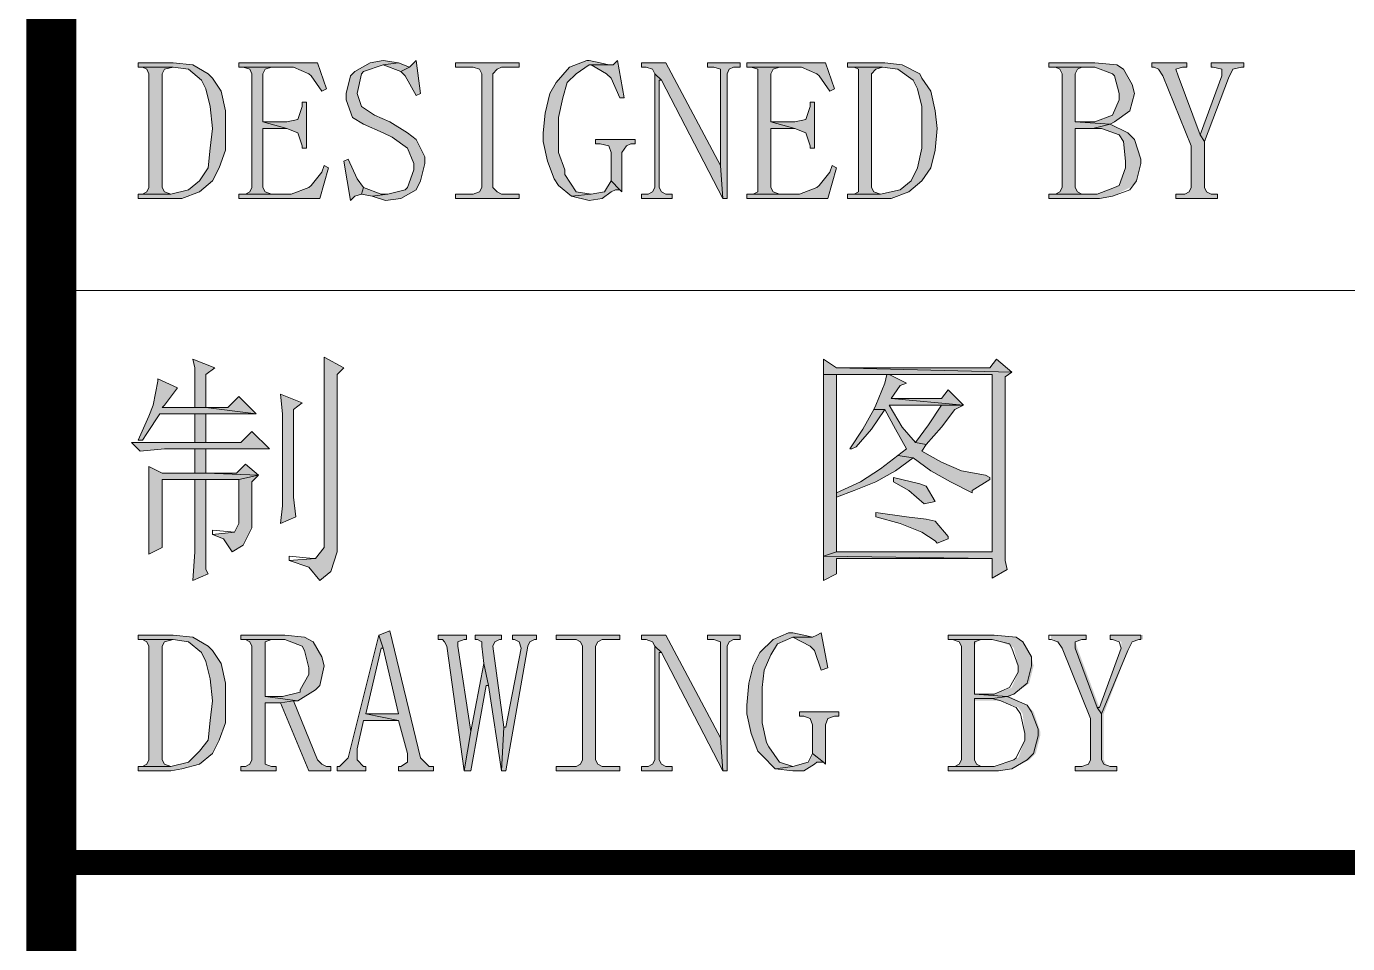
# Model space of a CAD drawing. Header units: millimetres. Extents: x 53009415 to 54059915, y 20499171 to 20796171.
# Drawn here: x 53186740 to 53195980, y 20531104 to 20537518 of the extents above; entities that cross this region are included whole.
import ezdxf

# ---------------------------------------------------------------- set-up
doc = ezdxf.new("R2010")
doc.units = ezdxf.units.MM
doc.header["$LTSCALE"] = 1000
doc.layers.add('PUB_TITLE', color=7, linetype='Continuous', lineweight=20)

# ---------------------------------------------------------------- blocks, each defined once
blk = doc.blocks.new('2015AACI_TQ_A3')
at = {"layer": 'PUB_TITLE'}
h = blk.add_hatch(color=256, dxfattribs=at)
h.dxf.hatch_style = 1
h.paths.add_polyline_path([(-5845.2, 7103.3), (-5842.1, 7109.5), (-5829.9, 7112.5), (-5872.8, 7112.5), (-5866.6, 7109.5), (-5863.6, 7103.3), (-5863.6, 6944.1), (-5866.6, 6937.9), (-5872.8, 6934.9), (-5833, 6934.9), (-5842.1, 6937.9), (-5845.2, 6944.1)], flags=17)
h.paths.add_polyline_path([(-5774.8, 7097.2), (-5780.9, 7103.3), (-5802.3, 7115.6), (-5829.9, 7118.6), (-5878.9, 7118.6), (-5878.9, 7112.5), (-5872.8, 7112.5), (-5829.9, 7112.5), (-5808.5, 7109.5), (-5790.1, 7094.1), (-5784, 7081.9), (-5777.8, 7057.4), (-5774.8, 7026.8), (-5777.8, 6999.2), (-5780.9, 6971.6), (-5793.1, 6953.3), (-5808.5, 6941), (-5833, 6934.9), (-5872.8, 6934.9), (-5878.9, 6934.9), (-5878.9, 6928.8), (-5833, 6928.8), (-5817.6, 6928.8), (-5793.1, 6937.9), (-5774.8, 6953.3), (-5765.6, 6971.6), (-5756.4, 6996.1), (-5756.4, 7026.8), (-5756.4, 7051.3), (-5762.5, 7078.8)])
h.paths.add_polyline_path([(-5704.3, 7103.3), (-5701.3, 7109.5), (-5692.1, 7112.5), (-5731.9, 7112.5), (-5722.7, 7109.5), (-5719.6, 7103.3), (-5719.6, 6944.1), (-5722.7, 6937.9), (-5728.8, 6934.9), (-5692.1, 6934.9), (-5701.3, 6937.9), (-5704.3, 6944.1), (-5704.3, 7026.8), (-5670.6, 7026.8), (-5704.3, 7035.9)])
h.paths.add_polyline_path([(-5627.8, 7118.6), (-5738, 7118.6), (-5738, 7112.5), (-5731.9, 7112.5), (-5661.4, 7112.5), (-5640, 7103.3), (-5636.9, 7100.3), (-5621.6, 7078.8), (-5615.5, 7081.9)])
h.paths.add_polyline_path([(-5643.1, 7063.5), (-5649.2, 7063.5), (-5649.2, 7057.4), (-5655.3, 7039), (-5670.6, 7035.9), (-5704.3, 7035.9), (-5670.6, 7026.8), (-5655.3, 7020.6), (-5649.2, 7002.3), (-5649.2, 6999.2), (-5643.1, 6999.2)])
h.paths.add_polyline_path([(-5612.4, 6971.6), (-5618.6, 6974.7), (-5621.6, 6965.5), (-5636.9, 6947.1), (-5640, 6944.1), (-5664.5, 6934.9), (-5692.1, 6934.9), (-5728.8, 6934.9), (-5738, 6934.9), (-5738, 6928.8), (-5624.7, 6928.8)])
h.paths.add_polyline_path([(-5572.6, 7075.8), (-5566.5, 7103.3), (-5563.4, 7106.4), (-5535.9, 7115.6), (-5514.4, 7118.6), (-5535.9, 7121.7), (-5554.2, 7118.6), (-5575.7, 7106.4), (-5581.8, 7100.3), (-5587.9, 7075.8), (-5587.9, 7066.6), (-5578.7, 7042.1), (-5563.4, 7032.9), (-5535.9, 7020.6), (-5523.6, 7014.5), (-5502.2, 6999.2), (-5493, 6977.8), (-5493, 6968.6), (-5502.2, 6944.1), (-5505.2, 6941), (-5529.7, 6934.9), (-5551.2, 6931.8), (-5532.8, 6925.7), (-5511.4, 6928.8), (-5489.9, 6941), (-5483.8, 6953.3), (-5477.7, 6977.8), (-5477.7, 6986.9), (-5489.9, 7011.4), (-5502.2, 7020.6), (-5526.7, 7035.9), (-5548.1, 7045.1), (-5566.5, 7057.4)])
h.paths.add_polyline_path([(-5489.9, 7121.7), (-5496.1, 7115.6), (-5499.1, 7112.5), (-5511.4, 7106.4), (-5505.2, 7100.3), (-5489.9, 7072.7), (-5483.8, 7075.8)], flags=17)
h.paths.add_polyline_path([(-5514.4, 7118.6), (-5535.9, 7115.6), (-5511.4, 7106.4), (-5499.1, 7112.5)], flags=17)
h.paths.add_polyline_path([(-5572.6, 6956.3), (-5584.9, 6983.9), (-5591, 6980.8), (-5581.8, 6925.7), (-5575.7, 6931.8), (-5566.5, 6934.9), (-5563.4, 6944.1)])
h.paths.add_polyline_path([(-5563.4, 6944.1), (-5566.5, 6934.9), (-5551.2, 6931.8), (-5529.7, 6934.9), (-5538.9, 6934.9)], flags=17)
h.paths.add_polyline_path([(-5382.7, 7103.3), (-5376.6, 7109.5), (-5370.5, 7112.5), (-5346, 7112.5), (-5346, 7118.6), (-5434.8, 7118.6), (-5434.8, 7112.5), (-5410.3, 7112.5), (-5401.1, 7109.5), (-5398, 7103.3), (-5398, 6944.1), (-5401.1, 6937.9), (-5410.3, 6934.9), (-5434.8, 6934.9), (-5434.8, 6928.8), (-5346, 6928.8), (-5346, 6934.9), (-5370.5, 6934.9), (-5376.6, 6937.9), (-5382.7, 6944.1)])
h.paths.add_polyline_path([(-5290.8, 7020.6), (-5290.8, 7042.1), (-5284.7, 7069.6), (-5278.6, 7091.1), (-5266.3, 7103.3), (-5248, 7115.6), (-5220.4, 7115.6), (-5232.7, 7118.6), (-5248, 7121.7), (-5251, 7121.7), (-5275.5, 7112.5), (-5293.9, 7091.1), (-5303.1, 7075.8), (-5309.2, 7048.2), (-5312.3, 7020.6), (-5312.3, 7008.4), (-5306.2, 6980.8), (-5297, 6956.3), (-5290.8, 6947.1), (-5272.5, 6931.8), (-5244.9, 6934.9), (-5266.3, 6937.9), (-5281.7, 6962.4), (-5281.7, 6968.6), (-5290.8, 6993.1)])
h.paths.add_polyline_path([(-5208.2, 7121.7), (-5214.3, 7115.6), (-5220.4, 7115.6), (-5244.9, 7115.6), (-5223.5, 7103.3), (-5217.3, 7097.2), (-5205.1, 7069.6), (-5199, 7069.6)])
h.paths.add_polyline_path([(-5202, 6993.1), (-5195.9, 7002.3), (-5189.8, 7005.3), (-5183.7, 7005.3), (-5183.7, 7011.4), (-5238.8, 7011.4), (-5238.8, 7005.3), (-5232.7, 7005.3), (-5220.4, 7002.3), (-5217.3, 6993.1), (-5217.3, 6953.3), (-5205.1, 6941), (-5202, 6937.9)])
h.paths.add_polyline_path([(-5217.3, 6953.3), (-5226.5, 6937.9), (-5244.9, 6934.9), (-5272.5, 6931.8), (-5248, 6925.7), (-5229.6, 6928.8), (-5217.3, 6937.9), (-5211.2, 6941), (-5205.1, 6941)])
h.paths.add_polyline_path([(-5150, 7094.1), (-5146.9, 7094.1), (-5156.1, 7103.3), (-5156.1, 6944.1), (-5159.2, 6937.9), (-5165.3, 6934.9), (-5174.5, 6934.9), (-5174.5, 6928.8), (-5131.6, 6928.8), (-5131.6, 6934.9), (-5140.8, 6934.9), (-5146.9, 6937.9), (-5150, 6944.1)], flags=17)
h.paths.add_polyline_path([(-5140.8, 7118.6), (-5174.5, 7118.6), (-5174.5, 7112.5), (-5168.3, 7112.5), (-5159.2, 7109.5), (-5156.1, 7103.3), (-5146.9, 7094.1), (-5061.1, 6928.8), (-5064.2, 6974.7)])
h.paths.add_polyline_path([(-5055, 7103.3), (-5052, 7109.5), (-5045.8, 7112.5), (-5036.6, 7112.5), (-5036.6, 7118.6), (-5082.6, 7118.6), (-5082.6, 7112.5), (-5073.4, 7112.5), (-5064.2, 7109.5), (-5064.2, 7103.3), (-5064.2, 6974.7), (-5061.1, 6928.8), (-5055, 6928.8)])
h.paths.add_polyline_path([(-4993.8, 7026.8), (-4960.1, 7026.8), (-4993.8, 7035.9), (-4993.8, 7103.3), (-4990.7, 7109.5), (-4981.5, 7112.5), (-5021.3, 7112.5), (-5012.1, 7109.5), (-5012.1, 7103.3), (-5012.1, 6944.1), (-5012.1, 6937.9), (-5018.3, 6934.9), (-4981.5, 6934.9), (-4990.7, 6937.9), (-4993.8, 6944.1)])
h.paths.add_polyline_path([(-4932.5, 7063.5), (-4938.6, 7063.5), (-4938.6, 7057.4), (-4944.8, 7039), (-4960.1, 7035.9), (-4993.8, 7035.9), (-4960.1, 7026.8), (-4944.8, 7020.6), (-4938.6, 7002.3), (-4938.6, 6999.2), (-4932.5, 6999.2)])
h.paths.add_polyline_path([(-4917.2, 7118.6), (-5027.5, 7118.6), (-5027.5, 7112.5), (-5021.3, 7112.5), (-4950.9, 7112.5), (-4929.4, 7103.3), (-4926.4, 7100.3), (-4911.1, 7078.8), (-4904.9, 7081.9)])
h.paths.add_polyline_path([(-4901.9, 6971.6), (-4908, 6974.7), (-4911.1, 6965.5), (-4926.4, 6947.1), (-4929.4, 6944.1), (-4953.9, 6934.9), (-4981.5, 6934.9), (-5018.3, 6934.9), (-5027.5, 6934.9), (-5027.5, 6928.8), (-4914.1, 6928.8)])
h.paths.add_polyline_path([(-4852.9, 7103.3), (-4846.8, 7109.5), (-4837.6, 7112.5), (-4877.4, 7112.5), (-4871.3, 7109.5), (-4871.3, 7103.3), (-4871.3, 6944.1), (-4871.3, 6937.9), (-4877.4, 6934.9), (-4840.6, 6934.9), (-4849.8, 6937.9), (-4852.9, 6944.1)], flags=17)
h.paths.add_polyline_path([(-4761, 7026.8), (-4764.1, 7051.3), (-4770.2, 7078.8), (-4782.4, 7097.2), (-4785.5, 7103.3), (-4810, 7115.6), (-4834.5, 7118.6), (-4886.6, 7118.6), (-4886.6, 7112.5), (-4877.4, 7112.5), (-4837.6, 7112.5), (-4816.1, 7109.5), (-4794.7, 7094.1), (-4788.6, 7081.9), (-4782.4, 7057.4), (-4782.4, 7026.8), (-4782.4, 6999.2), (-4788.6, 6971.6), (-4797.7, 6953.3), (-4813.1, 6941), (-4840.6, 6934.9), (-4877.4, 6934.9), (-4886.6, 6934.9), (-4886.6, 6928.8), (-4837.6, 6928.8), (-4825.3, 6928.8), (-4800.8, 6937.9), (-4782.4, 6953.3), (-4770.2, 6971.6), (-4764.1, 6996.1)])
h = blk.add_hatch(color=256, dxfattribs=at)
h.dxf.hatch_style = 1
h.paths.add_polyline_path([(-4568, 7026.8), (-4543.5, 7026.8), (-4519, 7032.9), (-4568, 7036), (-4568, 7103.4), (-4565, 7109.5), (-4558.9, 7112.6), (-4595.6, 7112.6), (-4589.5, 7109.5), (-4586.4, 7103.4), (-4586.4, 6944.1), (-4589.5, 6938), (-4595.6, 6934.9), (-4558.9, 6934.9), (-4565, 6938), (-4568, 6944.1)])
h.paths.add_polyline_path([(-4485.3, 7075.8), (-4488.4, 7088.1), (-4500.7, 7109.5), (-4509.8, 7115.6), (-4540.5, 7118.7), (-4604.8, 7118.7), (-4604.8, 7112.6), (-4595.6, 7112.6), (-4543.5, 7112.6), (-4540.5, 7112.6), (-4516, 7103.4), (-4512.9, 7100.3), (-4506.8, 7075.8), (-4506.8, 7066.6), (-4516, 7045.2), (-4540.5, 7036), (-4568, 7036), (-4519, 7032.9), (-4512.9, 7036), (-4491.5, 7051.3)])
h.paths.add_polyline_path([(-4485.3, 7011.5), (-4494.5, 7020.7), (-4519, 7032.9), (-4543.5, 7026.8), (-4531.3, 7026.8), (-4506.8, 7017.6), (-4500.7, 7008.4), (-4497.6, 6980.9), (-4497.6, 6971.7), (-4506.8, 6947.2), (-4512.9, 6944.1), (-4537.4, 6934.9), (-4558.9, 6934.9), (-4595.6, 6934.9), (-4604.8, 6934.9), (-4604.8, 6928.8), (-4534.3, 6928.8), (-4516, 6931.9), (-4491.5, 6944.1), (-4482.3, 6953.3), (-4476.2, 6977.8), (-4476.2, 6983.9)])
h.paths.add_polyline_path([(-4424.1, 7100.3), (-4427.2, 7109.5), (-4418, 7112.6), (-4411.8, 7112.6), (-4411.8, 7118.7), (-4460.8, 7118.7), (-4460.8, 7112.6), (-4457.8, 7112.6), (-4451.7, 7109.5), (-4445.5, 7100.3), (-4405.7, 7002.3), (-4405.7, 6944.1), (-4408.8, 6938), (-4414.9, 6934.9), (-4427.2, 6934.9), (-4427.2, 6928.8), (-4369, 6928.8), (-4369, 6934.9), (-4378.1, 6934.9), (-4384.3, 6938), (-4387.3, 6944.1), (-4387.3, 7008.4), (-4393.5, 7017.6)])
h.paths.add_polyline_path([(-4353.6, 7097.2), (-4347.5, 7109.5), (-4335.3, 7112.6), (-4332.2, 7112.6), (-4332.2, 7118.7), (-4378.1, 7118.7), (-4378.1, 7112.6), (-4375.1, 7112.6), (-4362.8, 7109.5), (-4362.8, 7100.3), (-4393.5, 7017.6), (-4387.3, 7008.4)])
h = blk.add_hatch(color=256, dxfattribs=at)
h.dxf.hatch_style = 1
h.paths.add_polyline_path([(-5784, 6636.5), (-5845.2, 6636.5), (-5842.1, 6639.6), (-5823.8, 6664.1), (-5851.3, 6676.4), (-5851.3, 6673.3), (-5857.5, 6639.6), (-5863.6, 6624.3), (-5878.9, 6590.6), (-5872.8, 6590.6), (-5866.6, 6599.8), (-5848.3, 6627.4), (-5799.3, 6627.4), (-5784, 6627.4), (-5713.5, 6627.4)])
h.paths.add_polyline_path([(-5784, 6682.5), (-5771.7, 6691.7), (-5802.3, 6703.9), (-5799.3, 6691.7), (-5799.3, 6654.9), (-5799.3, 6636.5), (-5784, 6636.5)])
h.paths.add_polyline_path([(-5738, 6651.9), (-5753.3, 6636.5), (-5784, 6636.5), (-5713.5, 6627.4)], flags=17)
h.paths.add_polyline_path([(-5784, 6627.4), (-5799.3, 6627.4), (-5799.3, 6587.5), (-5784, 6587.5)])
h.paths.add_polyline_path([(-5719.6, 6602.9), (-5734.9, 6587.5), (-5784, 6587.5), (-5799.3, 6587.5), (-5888.1, 6587.5), (-5875.8, 6575.3), (-5842.1, 6578.4), (-5799.3, 6578.4), (-5784, 6578.4), (-5695.1, 6578.4)])
h.paths.add_polyline_path([(-5784, 6578.4), (-5799.3, 6578.4), (-5799.3, 6544.7), (-5784, 6544.7)])
h.paths.add_polyline_path([(-5710.4, 6541.6), (-5784, 6544.7), (-5799.3, 6544.7), (-5845.2, 6544.7), (-5863.6, 6553.9), (-5863.6, 6529.4), (-5863.6, 6495.7), (-5863.6, 6465), (-5863.6, 6431.3), (-5845.2, 6440.5), (-5845.2, 6535.5), (-5799.3, 6535.5), (-5784, 6535.5), (-5738, 6535.5)])
h.paths.add_polyline_path([(-5784, 6535.5), (-5799.3, 6535.5), (-5799.3, 6452.8), (-5799.3, 6434.4), (-5802.3, 6394.6), (-5780.9, 6403.8), (-5784, 6409.9), (-5784, 6443.6)])
h.paths.add_polyline_path([(-5728.8, 6556.9), (-5741.1, 6544.7), (-5784, 6544.7), (-5710.4, 6541.6)])
h.paths.add_polyline_path([(-5719.6, 6532.4), (-5710.4, 6541.6), (-5738, 6535.5), (-5738, 6474.2), (-5744.1, 6462), (-5774.8, 6458.9), (-5759.5, 6452.8), (-5747.2, 6434.4), (-5731.9, 6443.6), (-5719.6, 6468.1)], flags=17)
h.paths.add_polyline_path([(-5661.4, 6633.5), (-5649.2, 6642.7), (-5679.8, 6654.9), (-5676.8, 6627.4), (-5676.8, 6596.7), (-5676.8, 6560), (-5676.8, 6532.4), (-5676.8, 6498.7), (-5679.8, 6474.2), (-5658.4, 6483.4), (-5661.4, 6511)])
h.paths.add_polyline_path([(-5600.2, 6682.5), (-5591, 6691.7), (-5618.6, 6707), (-5618.6, 6697.8), (-5618.6, 6664.1), (-5618.6, 6440.5), (-5630.8, 6425.2), (-5667.6, 6422.2), (-5640, 6413), (-5624.7, 6394.6), (-5609.4, 6406.8), (-5600.2, 6434.4)])
h.paths.add_polyline_path([(-4901.9, 6682.5), (-4920.3, 6682.5), (-4920.3, 6651.9), (-4920.3, 6449.7), (-4920.3, 6428.3), (-4901.9, 6434.4), (-4901.9, 6511), (-4901.9, 6517.1)], flags=17)
h.paths.add_polyline_path([(-4901.9, 6691.7), (-4920.3, 6703.9), (-4920.3, 6682.5), (-4684.4, 6682.5), (-4684.4, 6434.4), (-4901.9, 6434.4), (-4920.3, 6428.3), (-4684.4, 6425.2), (-4684.4, 6397.7), (-4663, 6409.9), (-4666, 6422.2), (-4666, 6455.8), (-4666, 6679.4), (-4656.9, 6685.6)])
h.paths.add_polyline_path([(-4678.3, 6703.9), (-4687.5, 6691.7), (-4901.9, 6691.7), (-4656.9, 6685.6)], flags=17)
h.paths.add_polyline_path([(-4901.9, 6425.2), (-4684.4, 6425.2), (-4920.3, 6428.3), (-4920.3, 6394.6), (-4901.9, 6403.8)])
h.paths.add_polyline_path([(-4764.1, 6477.3), (-4776.3, 6480.3), (-4803.9, 6483.4), (-4846.8, 6489.5), (-4846.8, 6483.4), (-4813.1, 6474.2), (-4782.4, 6462), (-4764.1, 6449.7), (-4761, 6446.7), (-4745.7, 6452.8), (-4745.7, 6455.8)], flags=17)
h.paths.add_polyline_path([(-4794.7, 6566.1), (-4816.1, 6569.2), (-4840.6, 6550.8), (-4868.2, 6532.4), (-4901.9, 6517.1), (-4901.9, 6511), (-4877.4, 6520.2), (-4846.8, 6532.4), (-4819.2, 6547.7)], flags=17)
h.paths.add_polyline_path([(-4776.3, 6584.5), (-4791.6, 6587.5), (-4810, 6609), (-4828.4, 6639.6), (-4754.9, 6639.6), (-4724.2, 6639.6), (-4825.3, 6648.8), (-4813.1, 6667.2), (-4803.9, 6670.2), (-4828.4, 6682.5), (-4831.4, 6682.5), (-4834.5, 6670.2), (-4846.8, 6639.6), (-4849.8, 6633.5), (-4834.5, 6633.5), (-4819.2, 6605.9), (-4803.9, 6578.4), (-4816.1, 6569.2), (-4794.7, 6566.1), (-4770.2, 6547.7), (-4742.6, 6532.4), (-4712, 6517.1), (-4712, 6520.2), (-4687.5, 6535.5), (-4687.5, 6538.5), (-4693.6, 6541.6), (-4727.3, 6547.7), (-4754.9, 6560), (-4782.4, 6575.3)], flags=17)
h.paths.add_polyline_path([(-4754.9, 6609), (-4736.5, 6633.5), (-4724.2, 6639.6), (-4754.9, 6639.6), (-4773.2, 6612), (-4791.6, 6587.5), (-4776.3, 6584.5)], flags=16)
h.paths.add_polyline_path([(-4745.7, 6661), (-4754.9, 6648.8), (-4825.3, 6648.8), (-4724.2, 6639.6)], flags=16)
h.paths.add_polyline_path([(-4834.5, 6633.5), (-4849.8, 6633.5), (-4865.1, 6605.9), (-4883.5, 6578.4), (-4880.4, 6578.4), (-4874.3, 6581.4), (-4852.9, 6605.9)], flags=17)
h.paths.add_polyline_path([(-4776.3, 6526.3), (-4785.5, 6529.4), (-4822.2, 6538.5), (-4822.2, 6532.4), (-4800.8, 6520.2), (-4779.4, 6501.8), (-4764.1, 6504.8)], flags=17)
h = blk.add_hatch(color=256, dxfattribs=at)
h.dxf.hatch_style = 1
h.paths.add_polyline_path([(-5845.2, 6302.7), (-5842.1, 6308.8), (-5829.9, 6311.9), (-5872.8, 6311.9), (-5866.6, 6308.8), (-5863.6, 6302.7), (-5863.6, 6143.4), (-5866.6, 6137.3), (-5872.8, 6134.3), (-5833, 6134.3), (-5842.1, 6137.3), (-5845.2, 6143.4)], flags=17)
h.paths.add_polyline_path([(-5762.5, 6278.2), (-5774.8, 6296.6), (-5780.9, 6302.7), (-5802.3, 6315), (-5829.9, 6318), (-5878.9, 6318), (-5878.9, 6311.9), (-5872.8, 6311.9), (-5829.9, 6311.9), (-5808.5, 6308.8), (-5790.1, 6293.5), (-5784, 6281.3), (-5777.8, 6256.8), (-5774.8, 6226.1), (-5777.8, 6198.6), (-5780.9, 6171), (-5793.1, 6155.7), (-5808.5, 6140.4), (-5833, 6134.3), (-5872.8, 6134.3), (-5878.9, 6134.3), (-5878.9, 6128.1), (-5833, 6128.1), (-5817.6, 6131.2), (-5793.1, 6137.3), (-5774.8, 6152.6), (-5765.6, 6171), (-5756.4, 6195.5), (-5756.4, 6229.2), (-5756.4, 6250.6)])
h.paths.add_polyline_path([(-5701.3, 6302.7), (-5701.3, 6308.8), (-5692.1, 6311.9), (-5728.8, 6311.9), (-5722.7, 6308.8), (-5719.6, 6302.7), (-5719.6, 6143.4), (-5722.7, 6137.3), (-5728.8, 6134.3), (-5734.9, 6134.3), (-5734.9, 6128.1), (-5685.9, 6128.1), (-5685.9, 6134.3), (-5692.1, 6134.3), (-5701.3, 6137.3), (-5701.3, 6143.4), (-5701.3, 6223.1), (-5679.8, 6223.1), (-5661.4, 6226.1), (-5655.3, 6226.1), (-5701.3, 6232.3)])
h.paths.add_polyline_path([(-5621.6, 6287.4), (-5633.9, 6308.8), (-5646.1, 6315), (-5673.7, 6318), (-5734.9, 6318), (-5734.9, 6311.9), (-5728.8, 6311.9), (-5679.8, 6311.9), (-5673.7, 6311.9), (-5649.2, 6302.7), (-5646.1, 6296.6), (-5640, 6272.1), (-5640, 6262.9), (-5652.3, 6241.5), (-5652.3, 6238.4), (-5676.8, 6232.3), (-5701.3, 6232.3), (-5655.3, 6226.1), (-5630.8, 6241.5), (-5624.7, 6247.6), (-5618.6, 6275.1)])
h.paths.add_polyline_path([(-5661.4, 6226.1), (-5679.8, 6223.1), (-5640, 6128.1), (-5609.4, 6128.1), (-5609.4, 6134.3), (-5615.5, 6134.3), (-5621.6, 6137.3), (-5627.8, 6143.4)])
h.paths.add_polyline_path([(-5538.9, 6299.6), (-5535.9, 6299.6), (-5542, 6318), (-5584.9, 6146.5), (-5591, 6140.4), (-5597.1, 6134.3), (-5600.2, 6134.3), (-5600.2, 6128.1), (-5560.4, 6128.1), (-5560.4, 6134.3), (-5563.4, 6134.3), (-5572.6, 6143.4), (-5572.6, 6158.8), (-5563.4, 6198.6), (-5514.4, 6198.6), (-5560.4, 6207.8)])
h.paths.add_polyline_path([(-5526.7, 6324.1), (-5542, 6318), (-5535.9, 6299.6), (-5514.4, 6207.8), (-5560.4, 6207.8), (-5514.4, 6198.6), (-5502.2, 6152.6), (-5502.2, 6140.4), (-5511.4, 6134.3), (-5514.4, 6134.3), (-5514.4, 6128.1), (-5465.4, 6128.1), (-5465.4, 6134.3), (-5471.6, 6134.3), (-5477.7, 6140.4), (-5483.8, 6146.5)])
h.paths.add_polyline_path([(-5431.7, 6302.7), (-5431.7, 6308.8), (-5422.5, 6311.9), (-5419.5, 6311.9), (-5419.5, 6318), (-5459.3, 6318), (-5459.3, 6311.9), (-5453.2, 6311.9), (-5450.1, 6308.8), (-5447, 6302.7), (-5422.5, 6128.1), (-5413.4, 6183.3)])
h.paths.add_polyline_path([(-5382.7, 6302.7), (-5379.7, 6308.8), (-5373.5, 6311.9), (-5370.5, 6311.9), (-5370.5, 6318), (-5407.2, 6318), (-5407.2, 6311.9), (-5404.2, 6311.9), (-5398, 6308.8), (-5398, 6302.7), (-5395, 6278.2), (-5388.9, 6247.6), (-5370.5, 6128.1), (-5367.4, 6189.4)])
h.paths.add_polyline_path([(-5391.9, 6247.6), (-5388.9, 6247.6), (-5395, 6278.2), (-5413.4, 6183.3), (-5422.5, 6128.1), (-5413.4, 6128.1)])
h.paths.add_polyline_path([(-5333.7, 6302.7), (-5330.7, 6308.8), (-5324.5, 6311.9), (-5321.5, 6311.9), (-5321.5, 6318), (-5355.2, 6318), (-5355.2, 6311.9), (-5352.1, 6311.9), (-5346, 6308.8), (-5342.9, 6299.6), (-5364.4, 6189.4), (-5367.4, 6189.4), (-5370.5, 6128.1), (-5364.4, 6128.1)])
h = blk.add_hatch(color=256, dxfattribs=at)
h.dxf.hatch_style = 1
h.paths.add_polyline_path([(-5238.8, 6302.7), (-5235.7, 6308.8), (-5229.6, 6311.9), (-5205.1, 6311.9), (-5205.1, 6318), (-5293.9, 6318), (-5293.9, 6311.9), (-5266.3, 6311.9), (-5260.2, 6308.8), (-5257.2, 6302.7), (-5257.2, 6143.4), (-5260.2, 6137.3), (-5266.3, 6134.3), (-5293.9, 6134.3), (-5293.9, 6128.1), (-5205.1, 6128.1), (-5205.1, 6134.3), (-5229.6, 6134.3), (-5235.7, 6137.3), (-5238.8, 6143.4)])
h.paths.add_polyline_path([(-5150, 6293.5), (-5146.9, 6293.5), (-5156.1, 6302.7), (-5156.1, 6143.4), (-5159.2, 6137.3), (-5165.3, 6134.3), (-5174.5, 6134.3), (-5174.5, 6128.1), (-5131.6, 6128.1), (-5131.6, 6134.3), (-5140.8, 6134.3), (-5146.9, 6137.3), (-5150, 6143.4)], flags=17)
h.paths.add_polyline_path([(-5140.8, 6318), (-5174.5, 6318), (-5174.5, 6311.9), (-5168.3, 6311.9), (-5159.2, 6308.8), (-5156.1, 6302.7), (-5146.9, 6293.5), (-5061.1, 6128.1), (-5064.2, 6174.1)])
h.paths.add_polyline_path([(-5055, 6302.7), (-5052, 6308.8), (-5045.8, 6311.9), (-5036.6, 6311.9), (-5036.6, 6318), (-5082.6, 6318), (-5082.6, 6311.9), (-5073.4, 6311.9), (-5064.2, 6308.8), (-5064.2, 6302.7), (-5064.2, 6174.1), (-5061.1, 6128.1), (-5055, 6128.1)])
h.paths.add_polyline_path([(-5003, 6269), (-4993.8, 6290.5), (-4984.6, 6305.8), (-4963.1, 6315), (-4935.6, 6315), (-4947.8, 6318), (-4963.1, 6321.1), (-4969.3, 6321.1), (-4990.7, 6311.9), (-5009.1, 6293.5), (-5018.3, 6275.1), (-5024.4, 6250.6), (-5027.5, 6220), (-5027.5, 6207.8), (-5021.3, 6180.2), (-5012.1, 6155.7), (-5006, 6149.6), (-4987.6, 6131.2), (-4963.1, 6134.3), (-4981.5, 6140.4), (-4996.8, 6161.8), (-4999.9, 6167.9), (-5006, 6195.5), (-5006, 6220), (-5006, 6244.5)])
h.paths.add_polyline_path([(-4923.3, 6321.1), (-4929.4, 6318), (-4935.6, 6315), (-4963.1, 6315), (-4938.6, 6302.7), (-4932.5, 6296.6), (-4923.3, 6269), (-4914.1, 6272.1)])
h.paths.add_polyline_path([(-4914.1, 6201.6), (-4904.9, 6204.7), (-4898.8, 6204.7), (-4898.8, 6210.8), (-4953.9, 6210.8), (-4953.9, 6204.7), (-4947.8, 6204.7), (-4938.6, 6201.6), (-4935.6, 6192.4), (-4935.6, 6152.6), (-4920.3, 6140.4), (-4917.2, 6137.3), (-4917.2, 6192.4)])
h.paths.add_polyline_path([(-4929.4, 6140.4), (-4920.3, 6140.4), (-4935.6, 6152.6), (-4941.7, 6140.4), (-4963.1, 6134.3), (-4987.6, 6131.2), (-4963.1, 6128.1), (-4947.8, 6128.1), (-4932.5, 6137.3)])
h = blk.add_hatch(color=256, dxfattribs=at)
h.dxf.hatch_style = 1
h.paths.add_polyline_path([(-4708.9, 6226.2), (-4684.4, 6226.2), (-4659.9, 6232.3), (-4708.9, 6235.4), (-4708.9, 6302.7), (-4705.9, 6308.9), (-4699.7, 6311.9), (-4736.5, 6311.9), (-4730.4, 6308.9), (-4727.3, 6302.7), (-4727.3, 6143.5), (-4730.4, 6137.4), (-4736.5, 6134.3), (-4699.7, 6134.3), (-4705.9, 6137.4), (-4708.9, 6143.5)])
h.paths.add_polyline_path([(-4626.2, 6275.2), (-4629.3, 6287.4), (-4641.5, 6308.9), (-4650.7, 6315), (-4681.4, 6318.1), (-4745.7, 6318.1), (-4745.7, 6311.9), (-4736.5, 6311.9), (-4684.4, 6311.9), (-4681.4, 6311.9), (-4656.9, 6302.7), (-4653.8, 6299.7), (-4647.7, 6275.2), (-4647.7, 6266), (-4656.9, 6244.6), (-4681.4, 6235.4), (-4708.9, 6235.4), (-4659.9, 6232.3), (-4653.8, 6235.4), (-4632.4, 6250.7)])
h.paths.add_polyline_path([(-4626.2, 6210.9), (-4635.4, 6220.1), (-4659.9, 6232.3), (-4684.4, 6226.2), (-4672.2, 6226.2), (-4647.7, 6217), (-4641.5, 6207.8), (-4638.5, 6180.2), (-4638.5, 6171.1), (-4647.7, 6146.5), (-4653.8, 6143.5), (-4678.3, 6134.3), (-4699.7, 6134.3), (-4736.5, 6134.3), (-4745.7, 6134.3), (-4745.7, 6128.2), (-4675.2, 6128.2), (-4656.9, 6131.2), (-4632.4, 6143.5), (-4623.2, 6152.7), (-4617, 6177.2), (-4617, 6183.3)])
h.paths.add_polyline_path([(-4565, 6299.7), (-4568, 6308.9), (-4558.9, 6311.9), (-4552.7, 6311.9), (-4552.7, 6318.1), (-4601.7, 6318.1), (-4601.7, 6311.9), (-4598.7, 6311.9), (-4592.5, 6308.9), (-4586.4, 6299.7), (-4546.6, 6201.7), (-4546.6, 6143.5), (-4549.7, 6137.4), (-4555.8, 6134.3), (-4568, 6134.3), (-4568, 6128.2), (-4509.8, 6128.2), (-4509.8, 6134.3), (-4519, 6134.3), (-4525.2, 6137.4), (-4528.2, 6143.5), (-4528.2, 6207.8), (-4534.3, 6217)])
h.paths.add_polyline_path([(-4494.5, 6296.6), (-4488.4, 6308.9), (-4476.2, 6311.9), (-4473.1, 6311.9), (-4473.1, 6318.1), (-4519, 6318.1), (-4519, 6311.9), (-4516, 6311.9), (-4503.7, 6308.9), (-4503.7, 6299.7), (-4534.3, 6217), (-4528.2, 6207.8)])
for p, q in [((-6000, 6800), (0, 6800)), ((-6000, 6800), (0, 6800)), ((-6000, 6000), (0, 6000))]:
    blk.add_line(p, q, dxfattribs=at)
for points, const_width in [([(-6000, 28700), (-6000, 0)], 70), ([(-6000, 6000), (0, 6000)], 35)]:
    blk.add_lwpolyline(points, dxfattribs=dict(at, const_width=const_width))
blk.add_lwpolyline([(-6000, 0), (0, 0), (0, 28700), (-6000, 28700)], close=True, dxfattribs=at)
at = {"layer": 'PUB_TITLE', "lineweight": 0}
for points in [[(-5829.9, 7118.6), (-5878.9, 7118.6), (-5878.9, 7112.5), (-5872.8, 7112.5), (-5829.9, 7112.5), (-5808.5, 7109.5), (-5790.1, 7094.1), (-5784, 7081.9), (-5777.8, 7057.4), (-5774.8, 7026.8), (-5777.8, 6999.2), (-5780.9, 6971.6), (-5793.1, 6953.3), (-5808.5, 6941), (-5833, 6934.9), (-5872.8, 6934.9), (-5878.9, 6934.9), (-5878.9, 6928.8), (-5833, 6928.8), (-5817.6, 6928.8), (-5793.1, 6937.9), (-5774.8, 6953.3), (-5765.6, 6971.6), (-5756.4, 6996.1), (-5756.4, 7026.8), (-5756.4, 7051.3), (-5762.5, 7078.8), (-5774.8, 7097.2), (-5780.9, 7103.3), (-5802.3, 7115.6)], [(-5627.8, 7118.6), (-5738, 7118.6), (-5738, 7112.5), (-5731.9, 7112.5), (-5661.4, 7112.5), (-5640, 7103.3), (-5636.9, 7100.3), (-5621.6, 7078.8), (-5615.5, 7081.9)], [(-5535.9, 7121.7), (-5554.2, 7118.6), (-5575.7, 7106.4), (-5581.8, 7100.3), (-5587.9, 7075.8), (-5587.9, 7066.6), (-5578.7, 7042.1), (-5563.4, 7032.9), (-5535.9, 7020.6), (-5523.6, 7014.5), (-5502.2, 6999.2), (-5493, 6977.8), (-5493, 6968.6), (-5502.2, 6944.1), (-5505.2, 6941), (-5529.7, 6934.9), (-5551.2, 6931.8), (-5532.8, 6925.7), (-5511.4, 6928.8), (-5489.9, 6941), (-5483.8, 6953.3), (-5477.7, 6977.8), (-5477.7, 6986.9), (-5489.9, 7011.4), (-5502.2, 7020.6), (-5526.7, 7035.9), (-5548.1, 7045.1), (-5566.5, 7057.4), (-5572.6, 7075.8), (-5572.6, 7075.8), (-5566.5, 7103.3), (-5563.4, 7106.4), (-5535.9, 7115.6), (-5514.4, 7118.6)], [(-5514.4, 7118.6), (-5535.9, 7115.6), (-5535.9, 7115.6), (-5511.4, 7106.4), (-5499.1, 7112.5)], [(-5489.9, 7121.7), (-5496.1, 7115.6), (-5499.1, 7112.5), (-5511.4, 7106.4), (-5505.2, 7100.3), (-5489.9, 7072.7), (-5483.8, 7075.8)], [(-5346, 7118.6), (-5434.8, 7118.6), (-5434.8, 7112.5), (-5410.3, 7112.5), (-5401.1, 7109.5), (-5398, 7103.3), (-5398, 6944.1), (-5401.1, 6937.9), (-5410.3, 6934.9), (-5434.8, 6934.9), (-5434.8, 6928.8), (-5346, 6928.8), (-5346, 6934.9), (-5370.5, 6934.9), (-5376.6, 6937.9), (-5382.7, 6944.1), (-5382.7, 7103.3), (-5376.6, 7109.5), (-5370.5, 7112.5), (-5346, 7112.5)], [(-5248, 7121.7), (-5251, 7121.7), (-5275.5, 7112.5), (-5293.9, 7091.1), (-5303.1, 7075.8), (-5309.2, 7048.2), (-5312.3, 7020.6), (-5312.3, 7008.4), (-5306.2, 6980.8), (-5297, 6956.3), (-5290.8, 6947.1), (-5272.5, 6931.8), (-5244.9, 6934.9), (-5266.3, 6937.9), (-5281.7, 6962.4), (-5281.7, 6968.6), (-5290.8, 6993.1), (-5290.8, 7020.6), (-5290.8, 7042.1), (-5284.7, 7069.6), (-5278.6, 7091.1), (-5266.3, 7103.3), (-5248, 7115.6), (-5220.4, 7115.6), (-5232.7, 7118.6)], [(-5208.2, 7121.7), (-5214.3, 7115.6), (-5220.4, 7115.6), (-5248, 7115.6), (-5244.9, 7115.6), (-5223.5, 7103.3), (-5217.3, 7097.2), (-5205.1, 7069.6), (-5199, 7069.6)], [(-5140.8, 7118.6), (-5174.5, 7118.6), (-5174.5, 7112.5), (-5168.3, 7112.5), (-5159.2, 7109.5), (-5156.1, 7103.3), (-5146.9, 7094.1), (-5061.1, 6928.8), (-5064.2, 6974.7)], [(-5036.6, 7118.6), (-5082.6, 7118.6), (-5082.6, 7112.5), (-5073.4, 7112.5), (-5064.2, 7109.5), (-5064.2, 7103.3), (-5064.2, 6974.7), (-5064.2, 6974.7), (-5061.1, 6928.8), (-5055, 6928.8), (-5055, 7103.3), (-5052, 7109.5), (-5045.8, 7112.5), (-5036.6, 7112.5)], [(-4917.2, 7118.6), (-5027.5, 7118.6), (-5027.5, 7112.5), (-5021.3, 7112.5), (-4950.9, 7112.5), (-4929.4, 7103.3), (-4926.4, 7100.3), (-4911.1, 7078.8), (-4904.9, 7081.9)], [(-4834.5, 7118.6), (-4886.6, 7118.6), (-4886.6, 7112.5), (-4877.4, 7112.5), (-4837.6, 7112.5), (-4816.1, 7109.5), (-4794.7, 7094.1), (-4788.6, 7081.9), (-4782.4, 7057.4), (-4782.4, 7026.8), (-4782.4, 6999.2), (-4788.6, 6971.6), (-4797.7, 6953.3), (-4813.1, 6941), (-4840.6, 6934.9), (-4877.4, 6934.9), (-4886.6, 6934.9), (-4886.6, 6928.8), (-4837.6, 6928.8), (-4825.3, 6928.8), (-4800.8, 6937.9), (-4782.4, 6953.3), (-4770.2, 6971.6), (-4764.1, 6996.1), (-4761, 7026.8), (-4764.1, 7051.3), (-4770.2, 7078.8), (-4782.4, 7097.2), (-4785.5, 7103.3), (-4810, 7115.6)], [(-4540.5, 7118.6), (-4604.8, 7118.6), (-4604.8, 7112.5), (-4595.6, 7112.5), (-4543.5, 7112.5), (-4540.5, 7112.5), (-4516, 7103.3), (-4512.9, 7100.3), (-4506.8, 7075.8), (-4506.8, 7066.6), (-4516, 7045.1), (-4540.5, 7035.9), (-4568, 7035.9), (-4519, 7032.9), (-4512.9, 7035.9), (-4491.5, 7051.3), (-4485.3, 7075.8), (-4488.4, 7088), (-4500.7, 7109.5), (-4509.8, 7115.6)], [(-4411.8, 7118.6), (-4460.8, 7118.6), (-4460.8, 7112.5), (-4457.8, 7112.5), (-4451.7, 7109.5), (-4445.5, 7100.3), (-4405.7, 7002.3), (-4405.7, 6944.1), (-4408.8, 6937.9), (-4414.9, 6934.9), (-4427.2, 6934.9), (-4427.2, 6928.8), (-4369, 6928.8), (-4369, 6934.9), (-4378.1, 6934.9), (-4384.3, 6937.9), (-4387.3, 6944.1), (-4387.3, 7008.4), (-4393.5, 7017.6), (-4424.1, 7100.3), (-4427.2, 7109.5), (-4418, 7112.5), (-4411.8, 7112.5)], [(-4332.2, 7118.6), (-4378.1, 7118.6), (-4378.1, 7112.5), (-4375.1, 7112.5), (-4362.8, 7109.5), (-4362.8, 7100.3), (-4393.5, 7017.6), (-4393.5, 7017.6), (-4387.3, 7008.4), (-4353.6, 7097.2), (-4347.5, 7109.5), (-4335.3, 7112.5), (-4332.2, 7112.5)], [(-5872.8, 7112.5), (-5866.6, 7109.5), (-5863.6, 7103.3), (-5863.6, 6944.1), (-5866.6, 6937.9), (-5872.8, 6934.9), (-5833, 6934.9), (-5842.1, 6937.9), (-5845.2, 6944.1), (-5845.2, 7103.3), (-5842.1, 7109.5), (-5829.9, 7112.5)], [(-5731.9, 7112.5), (-5722.7, 7109.5), (-5719.6, 7103.3), (-5719.6, 6944.1), (-5722.7, 6937.9), (-5728.8, 6934.9), (-5692.1, 6934.9), (-5701.3, 6937.9), (-5704.3, 6944.1), (-5704.3, 7026.8), (-5670.6, 7026.8), (-5704.3, 7035.9), (-5704.3, 7103.3), (-5701.3, 7109.5), (-5692.1, 7112.5), (-5661.4, 7112.5)], [(-5156.1, 7103.3), (-5156.1, 6944.1), (-5159.2, 6937.9), (-5165.3, 6934.9), (-5174.5, 6934.9), (-5174.5, 6928.8), (-5131.6, 6928.8), (-5131.6, 6934.9), (-5140.8, 6934.9), (-5146.9, 6937.9), (-5150, 6944.1), (-5150, 7094.1), (-5146.9, 7094.1)], [(-5021.3, 7112.5), (-5012.1, 7109.5), (-5012.1, 7103.3), (-5012.1, 6944.1), (-5012.1, 6937.9), (-5018.3, 6934.9), (-4981.5, 6934.9), (-4990.7, 6937.9), (-4993.8, 6944.1), (-4993.8, 7026.8), (-4960.1, 7026.8), (-4993.8, 7035.9), (-4993.8, 7103.3), (-4990.7, 7109.5), (-4981.5, 7112.5), (-4950.9, 7112.5)], [(-4877.4, 7112.5), (-4871.3, 7109.5), (-4871.3, 7103.3), (-4871.3, 6944.1), (-4871.3, 6937.9), (-4877.4, 6934.9), (-4840.6, 6934.9), (-4849.8, 6937.9), (-4852.9, 6944.1), (-4852.9, 7103.3), (-4846.8, 7109.5), (-4837.6, 7112.5)], [(-4595.6, 7112.5), (-4589.5, 7109.5), (-4586.4, 7103.3), (-4586.4, 6944.1), (-4589.5, 6937.9), (-4595.6, 6934.9), (-4558.9, 6934.9), (-4565, 6937.9), (-4568, 6944.1), (-4568, 7026.8), (-4543.5, 7026.8), (-4519, 7032.9), (-4568, 7035.9), (-4568, 7103.3), (-4565, 7109.5), (-4558.9, 7112.5), (-4543.5, 7112.5)], [(-5643.1, 7063.5), (-5649.2, 7063.5), (-5649.2, 7057.4), (-5655.3, 7039), (-5670.6, 7035.9), (-5704.3, 7035.9), (-5670.6, 7026.8), (-5655.3, 7020.6), (-5649.2, 7002.3), (-5649.2, 6999.2), (-5643.1, 6999.2)], [(-4932.5, 7063.5), (-4938.6, 7063.5), (-4938.6, 7057.4), (-4944.8, 7039), (-4960.1, 7035.9), (-4993.8, 7035.9), (-4960.1, 7026.8), (-4944.8, 7020.6), (-4938.6, 7002.3), (-4938.6, 6999.2), (-4932.5, 6999.2)], [(-4519, 7032.9), (-4543.5, 7026.8), (-4531.3, 7026.8), (-4506.8, 7017.6), (-4500.7, 7008.4), (-4497.6, 6980.8), (-4497.6, 6971.6), (-4506.8, 6947.1), (-4512.9, 6944.1), (-4537.4, 6934.9), (-4558.9, 6934.9), (-4595.6, 6934.9), (-4604.8, 6934.9), (-4604.8, 6928.8), (-4534.3, 6928.8), (-4516, 6931.8), (-4491.5, 6941), (-4482.3, 6953.3), (-4476.2, 6977.8), (-4476.2, 6983.9), (-4485.3, 7011.4), (-4494.5, 7020.6)], [(-5183.7, 7011.4), (-5238.8, 7011.4), (-5238.8, 7005.3), (-5232.7, 7005.3), (-5220.4, 7002.3), (-5217.3, 6993.1), (-5217.3, 6953.3), (-5205.1, 6941), (-5202, 6937.9), (-5202, 6993.1), (-5195.9, 7002.3), (-5189.8, 7005.3), (-5183.7, 7005.3)], [(-5618.6, 6974.7), (-5621.6, 6965.5), (-5636.9, 6947.1), (-5640, 6944.1), (-5664.5, 6934.9), (-5692.1, 6934.9), (-5728.8, 6934.9), (-5738, 6934.9), (-5738, 6928.8), (-5624.7, 6928.8), (-5612.4, 6971.6)], [(-5584.9, 6983.9), (-5591, 6980.8), (-5581.8, 6925.7), (-5575.7, 6931.8), (-5566.5, 6934.9), (-5563.4, 6944.1), (-5572.6, 6956.3)], [(-4908, 6974.7), (-4911.1, 6965.5), (-4926.4, 6947.1), (-4929.4, 6944.1), (-4953.9, 6934.9), (-4981.5, 6934.9), (-5018.3, 6934.9), (-5027.5, 6934.9), (-5027.5, 6928.8), (-4914.1, 6928.8), (-4901.9, 6971.6)], [(-5217.3, 6953.3), (-5226.5, 6937.9), (-5244.9, 6934.9), (-5272.5, 6931.8), (-5248, 6925.7), (-5229.6, 6928.8), (-5217.3, 6937.9), (-5211.2, 6941), (-5205.1, 6941)], [(-5563.4, 6944.1), (-5566.5, 6934.9), (-5551.2, 6931.8), (-5529.7, 6934.9), (-5538.9, 6934.9)], [(-5802.3, 6703.9), (-5799.3, 6691.7), (-5799.3, 6654.9), (-5799.3, 6636.5), (-5845.2, 6636.5), (-5784, 6636.5), (-5784, 6682.5), (-5771.7, 6691.7)], [(-5618.6, 6707), (-5618.6, 6697.8), (-5618.6, 6664.1), (-5618.6, 6440.5), (-5630.8, 6425.2), (-5667.6, 6422.2), (-5640, 6413), (-5624.7, 6394.6), (-5609.4, 6406.8), (-5600.2, 6434.4), (-5600.2, 6682.5), (-5591, 6691.7)], [(-4920.3, 6703.9), (-4920.3, 6682.5), (-4684.4, 6682.5), (-4684.4, 6434.4), (-4901.9, 6434.4), (-4920.3, 6428.3), (-4684.4, 6425.2), (-4684.4, 6397.7), (-4663, 6409.9), (-4666, 6422.2), (-4666, 6455.8), (-4666, 6679.4), (-4656.9, 6685.6), (-4901.9, 6691.7)], [(-4678.3, 6703.9), (-4687.5, 6691.7), (-4901.9, 6691.7), (-4656.9, 6685.6)], [(-5851.3, 6676.4), (-5851.3, 6673.3), (-5857.5, 6639.6), (-5863.6, 6624.3), (-5878.9, 6590.6), (-5872.8, 6590.6), (-5866.6, 6599.8), (-5848.3, 6627.4), (-5799.3, 6627.4), (-5784, 6627.4), (-5713.5, 6627.4), (-5784, 6636.5), (-5845.2, 6636.5), (-5842.1, 6639.6), (-5823.8, 6664.1)], [(-4920.3, 6682.5), (-4920.3, 6651.9), (-4920.3, 6449.7), (-4920.3, 6428.3), (-4901.9, 6434.4), (-4901.9, 6511), (-4901.9, 6517.1), (-4901.9, 6682.5), (-4831.4, 6682.5), (-4828.4, 6682.5), (-4684.4, 6682.5)], [(-4828.4, 6682.5), (-4831.4, 6682.5), (-4834.5, 6670.2), (-4846.8, 6639.6), (-4849.8, 6633.5), (-4834.5, 6633.5), (-4819.2, 6605.9), (-4803.9, 6578.4), (-4816.1, 6569.2), (-4794.7, 6566.1), (-4770.2, 6547.7), (-4742.6, 6532.4), (-4712, 6517.1), (-4712, 6520.2), (-4687.5, 6535.5), (-4687.5, 6538.5), (-4693.6, 6541.6), (-4727.3, 6547.7), (-4754.9, 6560), (-4782.4, 6575.3), (-4776.3, 6584.5), (-4791.6, 6587.5), (-4810, 6609), (-4828.4, 6639.6), (-4754.9, 6639.6), (-4724.2, 6639.6), (-4825.3, 6648.8), (-4813.1, 6667.2), (-4803.9, 6670.2)], [(-5679.8, 6654.9), (-5676.8, 6627.4), (-5676.8, 6596.7), (-5676.8, 6560), (-5676.8, 6532.4), (-5676.8, 6498.7), (-5679.8, 6474.2), (-5658.4, 6483.4), (-5661.4, 6511), (-5661.4, 6633.5), (-5649.2, 6642.7)], [(-4745.7, 6661), (-4754.9, 6648.8), (-4825.3, 6648.8), (-4724.2, 6639.6)], [(-5738, 6651.9), (-5753.3, 6636.5), (-5784, 6636.5), (-5713.5, 6627.4)], [(-4724.2, 6639.6), (-4754.9, 6639.6), (-4773.2, 6612), (-4791.6, 6587.5), (-4776.3, 6584.5), (-4754.9, 6609), (-4736.5, 6633.5)], [(-5784, 6627.4), (-5799.3, 6627.4), (-5799.3, 6587.5), (-5784, 6587.5)], [(-4849.8, 6633.5), (-4865.1, 6605.9), (-4883.5, 6578.4), (-4880.4, 6578.4), (-4874.3, 6581.4), (-4852.9, 6605.9), (-4834.5, 6633.5)], [(-5719.6, 6602.9), (-5734.9, 6587.5), (-5784, 6587.5), (-5799.3, 6587.5), (-5888.1, 6587.5), (-5875.8, 6575.3), (-5875.8, 6575.3), (-5842.1, 6578.4), (-5799.3, 6578.4), (-5784, 6578.4), (-5695.1, 6578.4)], [(-5784, 6578.4), (-5799.3, 6578.4), (-5799.3, 6544.7), (-5845.2, 6544.7), (-5784, 6544.7)], [(-4816.1, 6569.2), (-4840.6, 6550.8), (-4868.2, 6532.4), (-4901.9, 6517.1), (-4901.9, 6511), (-4877.4, 6520.2), (-4846.8, 6532.4), (-4819.2, 6547.7), (-4794.7, 6566.1)], [(-5863.6, 6553.9), (-5863.6, 6529.4), (-5863.6, 6495.7), (-5863.6, 6495.7), (-5863.6, 6465), (-5863.6, 6431.3), (-5845.2, 6440.5), (-5845.2, 6535.5), (-5799.3, 6535.5), (-5784, 6535.5), (-5738, 6535.5), (-5710.4, 6541.6), (-5784, 6544.7), (-5845.2, 6544.7)], [(-5728.8, 6556.9), (-5741.1, 6544.7), (-5784, 6544.7), (-5710.4, 6541.6)], [(-5710.4, 6541.6), (-5738, 6535.5), (-5738, 6474.2), (-5744.1, 6462), (-5774.8, 6458.9), (-5759.5, 6452.8), (-5747.2, 6434.4), (-5731.9, 6443.6), (-5719.6, 6468.1), (-5719.6, 6532.4)], [(-5784, 6535.5), (-5799.3, 6535.5), (-5799.3, 6452.8), (-5799.3, 6434.4), (-5802.3, 6394.6), (-5780.9, 6403.8), (-5784, 6409.9), (-5784, 6443.6)], [(-4822.2, 6538.5), (-4822.2, 6532.4), (-4800.8, 6520.2), (-4779.4, 6501.8), (-4764.1, 6504.8), (-4776.3, 6526.3), (-4785.5, 6529.4)], [(-4846.8, 6489.5), (-4846.8, 6483.4), (-4813.1, 6474.2), (-4782.4, 6462), (-4764.1, 6449.7), (-4761, 6446.7), (-4745.7, 6452.8), (-4745.7, 6455.8), (-4764.1, 6477.3), (-4776.3, 6480.3), (-4803.9, 6483.4)], [(-5774.8, 6465), (-5774.8, 6458.9), (-5744.1, 6462)], [(-5667.6, 6428.3), (-5667.6, 6422.2), (-5630.8, 6425.2), (-5633.9, 6425.2)], [(-4920.3, 6428.3), (-4920.3, 6394.6), (-4901.9, 6403.8), (-4901.9, 6425.2), (-4684.4, 6425.2)], [(-5526.7, 6324.1), (-5542, 6318), (-5535.9, 6299.6), (-5514.4, 6207.8), (-5560.4, 6207.8), (-5514.4, 6198.6), (-5502.2, 6152.6), (-5502.2, 6140.4), (-5511.4, 6134.3), (-5514.4, 6134.3), (-5514.4, 6128.1), (-5465.4, 6128.1), (-5465.4, 6134.3), (-5471.6, 6134.3), (-5477.7, 6140.4), (-5483.8, 6146.5)], [(-4963.1, 6321.1), (-4969.3, 6321.1), (-4990.7, 6311.9), (-5009.1, 6293.5), (-5018.3, 6275.1), (-5024.4, 6250.6), (-5027.5, 6220), (-5027.5, 6207.8), (-5021.3, 6180.2), (-5012.1, 6155.7), (-5006, 6149.6), (-4987.6, 6131.2), (-4963.1, 6134.3), (-4981.5, 6140.4), (-4996.8, 6161.8), (-4999.9, 6167.9), (-5006, 6195.5), (-5006, 6220), (-5006, 6244.5), (-5003, 6269), (-4993.8, 6290.5), (-4984.6, 6305.8), (-4963.1, 6315), (-4935.6, 6315), (-4947.8, 6318)], [(-4923.3, 6321.1), (-4929.4, 6318), (-4935.6, 6315), (-4963.1, 6315), (-4963.1, 6315), (-4938.6, 6302.7), (-4932.5, 6296.6), (-4923.3, 6269), (-4914.1, 6272.1)], [(-5829.9, 6318), (-5878.9, 6318), (-5878.9, 6311.9), (-5872.8, 6311.9), (-5829.9, 6311.9), (-5808.5, 6308.8), (-5790.1, 6293.5), (-5784, 6281.3), (-5777.8, 6256.8), (-5774.8, 6226.1), (-5777.8, 6198.6), (-5780.9, 6171), (-5793.1, 6155.7), (-5808.5, 6140.4), (-5833, 6134.3), (-5872.8, 6134.3), (-5878.9, 6134.3), (-5878.9, 6128.1), (-5833, 6128.1), (-5817.6, 6131.2), (-5793.1, 6137.3), (-5774.8, 6152.6), (-5765.6, 6171), (-5756.4, 6195.5), (-5756.4, 6229.2), (-5756.4, 6250.6), (-5762.5, 6278.2), (-5774.8, 6296.6), (-5780.9, 6302.7), (-5802.3, 6315)], [(-5872.8, 6311.9), (-5866.6, 6308.8), (-5863.6, 6302.7), (-5863.6, 6143.4), (-5866.6, 6137.3), (-5872.8, 6134.3), (-5833, 6134.3), (-5842.1, 6137.3), (-5845.2, 6143.4), (-5845.2, 6302.7), (-5842.1, 6308.8), (-5829.9, 6311.9)], [(-5673.7, 6318), (-5734.9, 6318), (-5734.9, 6311.9), (-5728.8, 6311.9), (-5679.8, 6311.9), (-5673.7, 6311.9), (-5649.2, 6302.7), (-5646.1, 6296.6), (-5640, 6272.1), (-5640, 6262.9), (-5652.3, 6241.5), (-5652.3, 6238.4), (-5676.8, 6232.3), (-5701.3, 6232.3), (-5655.3, 6226.1), (-5630.8, 6241.5), (-5624.7, 6247.6), (-5618.6, 6275.1), (-5621.6, 6287.4), (-5633.9, 6308.8), (-5646.1, 6315)], [(-5728.8, 6311.9), (-5722.7, 6308.8), (-5719.6, 6302.7), (-5719.6, 6143.4), (-5722.7, 6137.3), (-5728.8, 6134.3), (-5734.9, 6134.3), (-5734.9, 6128.1), (-5685.9, 6128.1), (-5685.9, 6134.3), (-5692.1, 6134.3), (-5701.3, 6137.3), (-5701.3, 6143.4), (-5701.3, 6223.1), (-5679.8, 6223.1), (-5661.4, 6226.1), (-5655.3, 6226.1), (-5701.3, 6232.3), (-5701.3, 6302.7), (-5701.3, 6308.8), (-5692.1, 6311.9), (-5679.8, 6311.9)], [(-5542, 6318), (-5584.9, 6146.5), (-5591, 6140.4), (-5597.1, 6134.3), (-5600.2, 6134.3), (-5600.2, 6128.1), (-5560.4, 6128.1), (-5560.4, 6134.3), (-5563.4, 6134.3), (-5572.6, 6143.4), (-5572.6, 6158.8), (-5563.4, 6198.6), (-5514.4, 6198.6), (-5560.4, 6207.8), (-5538.9, 6299.6), (-5535.9, 6299.6)], [(-5419.5, 6318), (-5459.3, 6318), (-5459.3, 6311.9), (-5453.2, 6311.9), (-5450.1, 6308.8), (-5447, 6302.7), (-5422.5, 6128.1), (-5413.4, 6183.3), (-5431.7, 6302.7), (-5431.7, 6308.8), (-5422.5, 6311.9), (-5419.5, 6311.9)], [(-5370.5, 6318), (-5407.2, 6318), (-5407.2, 6311.9), (-5404.2, 6311.9), (-5398, 6308.8), (-5398, 6302.7), (-5395, 6278.2), (-5388.9, 6247.6), (-5370.5, 6128.1), (-5367.4, 6189.4), (-5382.7, 6302.7), (-5379.7, 6308.8), (-5373.5, 6311.9), (-5370.5, 6311.9)], [(-5321.5, 6318), (-5355.2, 6318), (-5355.2, 6311.9), (-5352.1, 6311.9), (-5346, 6308.8), (-5342.9, 6299.6), (-5364.4, 6189.4), (-5367.4, 6189.4), (-5370.5, 6128.1), (-5364.4, 6128.1), (-5333.7, 6302.7), (-5330.7, 6308.8), (-5324.5, 6311.9), (-5321.5, 6311.9)], [(-5205.1, 6318), (-5293.9, 6318), (-5293.9, 6311.9), (-5266.3, 6311.9), (-5260.2, 6308.8), (-5257.2, 6302.7), (-5257.2, 6143.4), (-5260.2, 6137.3), (-5266.3, 6134.3), (-5293.9, 6134.3), (-5293.9, 6128.1), (-5205.1, 6128.1), (-5205.1, 6134.3), (-5229.6, 6134.3), (-5235.7, 6137.3), (-5238.8, 6143.4), (-5238.8, 6302.7), (-5235.7, 6308.8), (-5229.6, 6311.9), (-5205.1, 6311.9)], [(-5140.8, 6318), (-5174.5, 6318), (-5174.5, 6311.9), (-5168.3, 6311.9), (-5159.2, 6308.8), (-5156.1, 6302.7), (-5146.9, 6293.5), (-5061.1, 6128.1), (-5064.2, 6174.1)], [(-5156.1, 6302.7), (-5156.1, 6143.4), (-5159.2, 6137.3), (-5165.3, 6134.3), (-5174.5, 6134.3), (-5174.5, 6128.1), (-5131.6, 6128.1), (-5131.6, 6134.3), (-5140.8, 6134.3), (-5146.9, 6137.3), (-5150, 6143.4), (-5150, 6293.5), (-5146.9, 6293.5)], [(-5036.6, 6318), (-5082.6, 6318), (-5082.6, 6311.9), (-5073.4, 6311.9), (-5064.2, 6308.8), (-5064.2, 6302.7), (-5064.2, 6174.1), (-5064.2, 6174.1), (-5061.1, 6128.1), (-5055, 6128.1), (-5055, 6302.7), (-5052, 6308.8), (-5045.8, 6311.9), (-5036.6, 6311.9)], [(-4681.4, 6318), (-4745.7, 6318), (-4745.7, 6311.9), (-4739.6, 6311.9), (-4687.5, 6311.9), (-4684.4, 6311.9), (-4659.9, 6305.8), (-4656.9, 6299.6), (-4647.7, 6275.1), (-4647.7, 6266), (-4659.9, 6244.5), (-4681.4, 6235.3), (-4708.9, 6235.3), (-4663, 6232.3), (-4653.8, 6235.3), (-4635.4, 6250.6), (-4629.3, 6275.1), (-4629.3, 6287.4), (-4641.5, 6308.8), (-4650.7, 6315)], [(-4739.6, 6311.9), (-4730.4, 6308.8), (-4727.3, 6302.7), (-4727.3, 6143.4), (-4730.4, 6137.3), (-4736.5, 6134.3), (-4699.7, 6134.3), (-4705.9, 6137.3), (-4708.9, 6143.4), (-4708.9, 6229.2), (-4684.4, 6229.2), (-4663, 6232.3), (-4708.9, 6235.3), (-4708.9, 6302.7), (-4708.9, 6308.8), (-4699.7, 6311.9), (-4687.5, 6311.9)], [(-4552.7, 6318), (-4604.8, 6318), (-4604.8, 6311.9), (-4601.7, 6311.9), (-4592.5, 6308.8), (-4586.4, 6299.6), (-4546.6, 6201.6), (-4546.6, 6143.4), (-4549.7, 6137.3), (-4558.9, 6134.3), (-4568, 6134.3), (-4568, 6128.1), (-4509.8, 6128.1), (-4509.8, 6134.3), (-4519, 6134.3), (-4528.2, 6137.3), (-4531.3, 6143.4), (-4531.3, 6207.8), (-4537.4, 6216.9), (-4568, 6299.6), (-4568, 6308.8), (-4558.9, 6311.9), (-4552.7, 6311.9)], [(-4476.2, 6318), (-4519, 6318), (-4519, 6311.9), (-4516, 6311.9), (-4506.8, 6308.8), (-4503.7, 6299.6), (-4534.3, 6216.9), (-4537.4, 6216.9), (-4531.3, 6207.8), (-4494.5, 6296.6), (-4488.4, 6308.8), (-4479.2, 6311.9), (-4476.2, 6311.9)], [(-5395, 6278.2), (-5413.4, 6183.3), (-5413.4, 6183.3), (-5422.5, 6128.1), (-5413.4, 6128.1), (-5391.9, 6247.6), (-5388.9, 6247.6)], [(-4663, 6232.3), (-4684.4, 6229.2), (-4672.2, 6226.1), (-4650.7, 6216.9), (-4644.6, 6207.8), (-4638.5, 6180.2), (-4638.5, 6171), (-4650.7, 6146.5), (-4653.8, 6143.4), (-4681.4, 6134.3), (-4699.7, 6134.3), (-4736.5, 6134.3), (-4745.7, 6134.3), (-4745.7, 6128.1), (-4675.2, 6128.1), (-4656.9, 6131.2), (-4635.4, 6143.4), (-4626.2, 6152.6), (-4620.1, 6177.1), (-4620.1, 6186.3), (-4629.3, 6210.8), (-4635.4, 6220)], [(-5661.4, 6226.1), (-5679.8, 6223.1), (-5640, 6128.1), (-5609.4, 6128.1), (-5609.4, 6134.3), (-5615.5, 6134.3), (-5621.6, 6137.3), (-5627.8, 6143.4)], [(-4898.8, 6210.8), (-4953.9, 6210.8), (-4953.9, 6204.7), (-4947.8, 6204.7), (-4938.6, 6201.6), (-4935.6, 6192.4), (-4935.6, 6152.6), (-4920.3, 6140.4), (-4917.2, 6137.3), (-4917.2, 6192.4), (-4914.1, 6201.6), (-4904.9, 6204.7), (-4898.8, 6204.7)], [(-4935.6, 6152.6), (-4941.7, 6140.4), (-4963.1, 6134.3), (-4987.6, 6131.2), (-4963.1, 6128.1), (-4947.8, 6128.1), (-4932.5, 6137.3), (-4929.4, 6140.4), (-4920.3, 6140.4)]]:
    blk.add_lwpolyline(points, close=True, dxfattribs=at)

msp = doc.modelspace()

# ---------------------------------------------------------------- block references
at = {"layer": 'PUB_TITLE', "xscale": 5, "yscale": 5, "zscale": 5}
msp.add_blockref('2015AACI_TQ_A3', (53216915.381, 20501670.783), dxfattribs=at)

doc.saveas('drawing.dxf')
